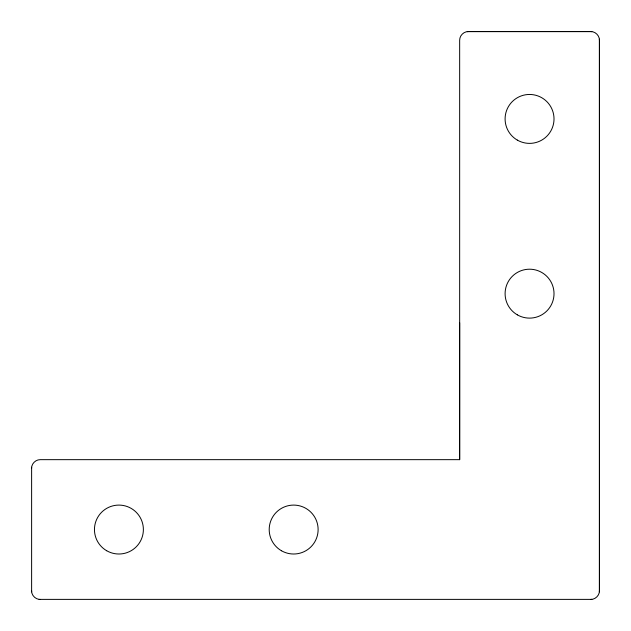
<?xml version="1.0" encoding="UTF-8"?>
<svg xmlns="http://www.w3.org/2000/svg" width="631" height="631" viewBox="0 0 631 631"><rect width="100%" height="100%" fill="white"/><g stroke="black" fill="none" stroke-linecap="round" stroke-linejoin="round"><path stroke-width="0.95" d="M31.55 468.399C31.455 463.73 35.62 459.557 40.289 459.66L459.66 459.66L459.683 322.772M590.711 599.45C595.38 599.545 599.545 595.38 599.45 590.711L599.45 40.289C599.545 35.62 595.38 31.455 590.711 31.55L468.399 31.55C463.73 31.455 459.557 35.62 459.66 40.289L459.66 459.66M467.255 31.621L591.854 31.621M31.55 590.711C31.479 594.97 34.918 598.89 39.146 599.379L591.854 599.379M39.146 599.379L40.289 599.45M599.379 39.146L599.379 591.854M31.621 467.255L31.621 591.854M281.426 550.737A24.467 24.467 0 0 0 318.119 529.551A24.467 24.467 0 0 0 281.426 508.365A24.467 24.467 0 0 0 281.426 550.737M106.686 550.737A24.467 24.467 0 0 0 143.379 529.551A24.467 24.467 0 0 0 106.686 508.365A24.467 24.467 0 0 0 106.686 550.737M517.325 314.845A24.467 24.467 0 0 0 554.018 293.66A24.467 24.467 0 0 0 517.325 272.474A24.467 24.467 0 0 0 517.325 314.845M517.325 140.106A24.467 24.467 0 0 0 554.018 118.92A24.467 24.467 0 0 0 517.325 97.734A24.467 24.467 0 0 0 517.325 140.106"/></g></svg>
